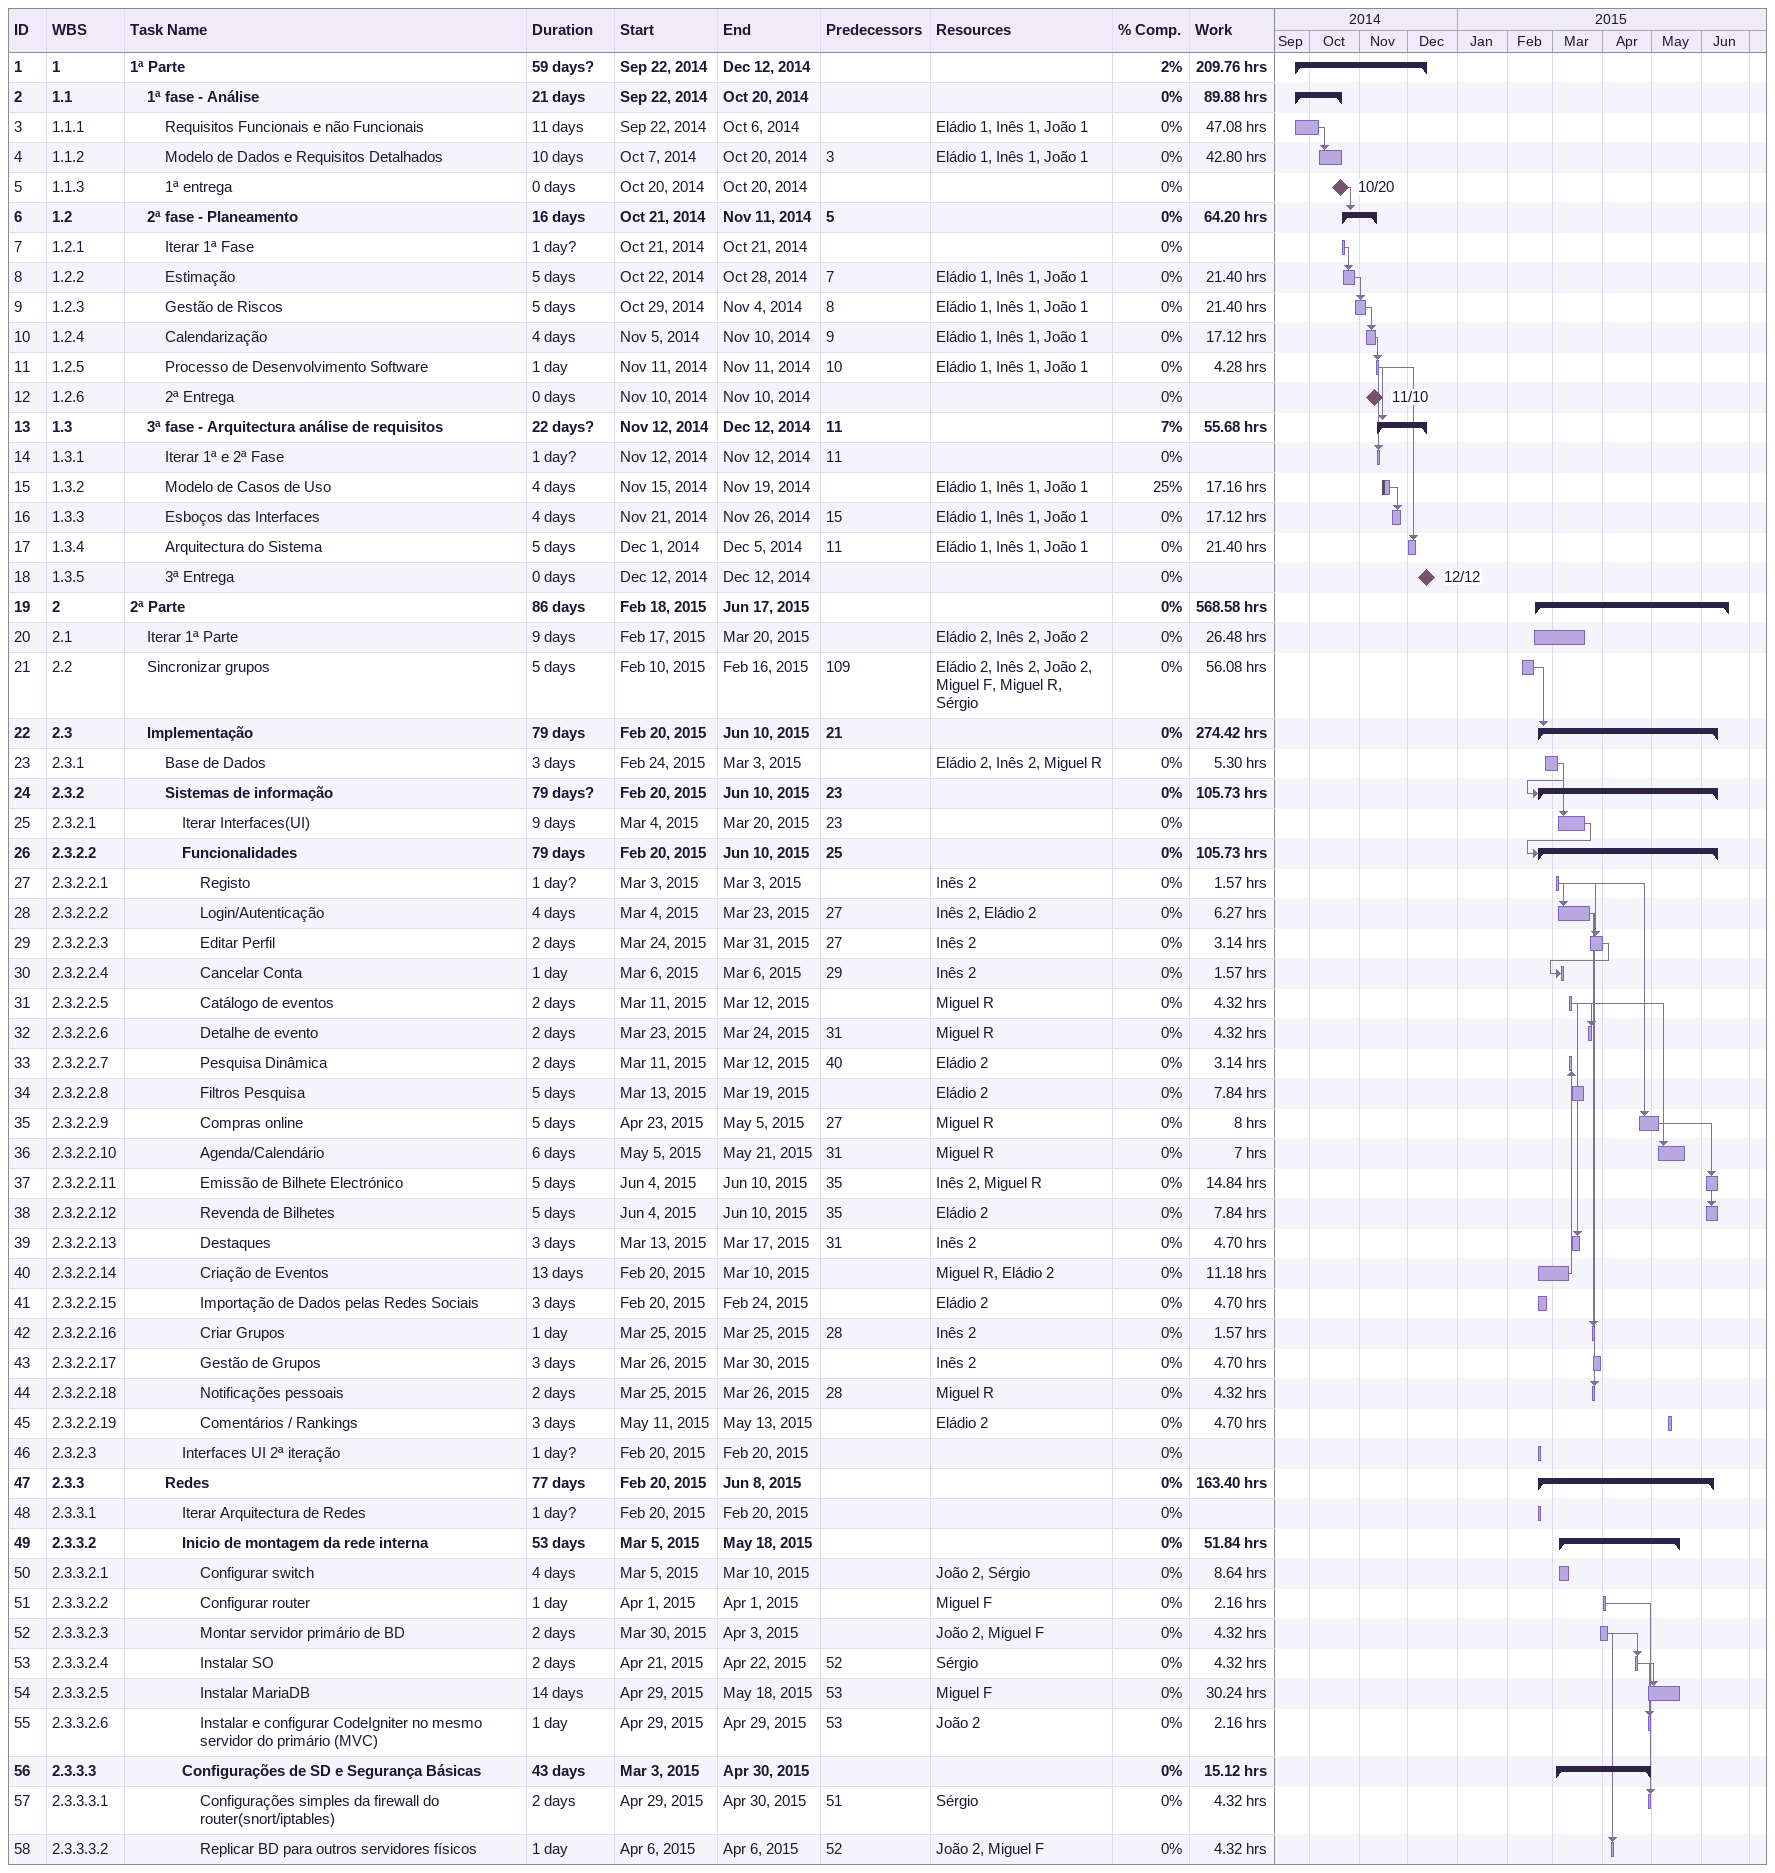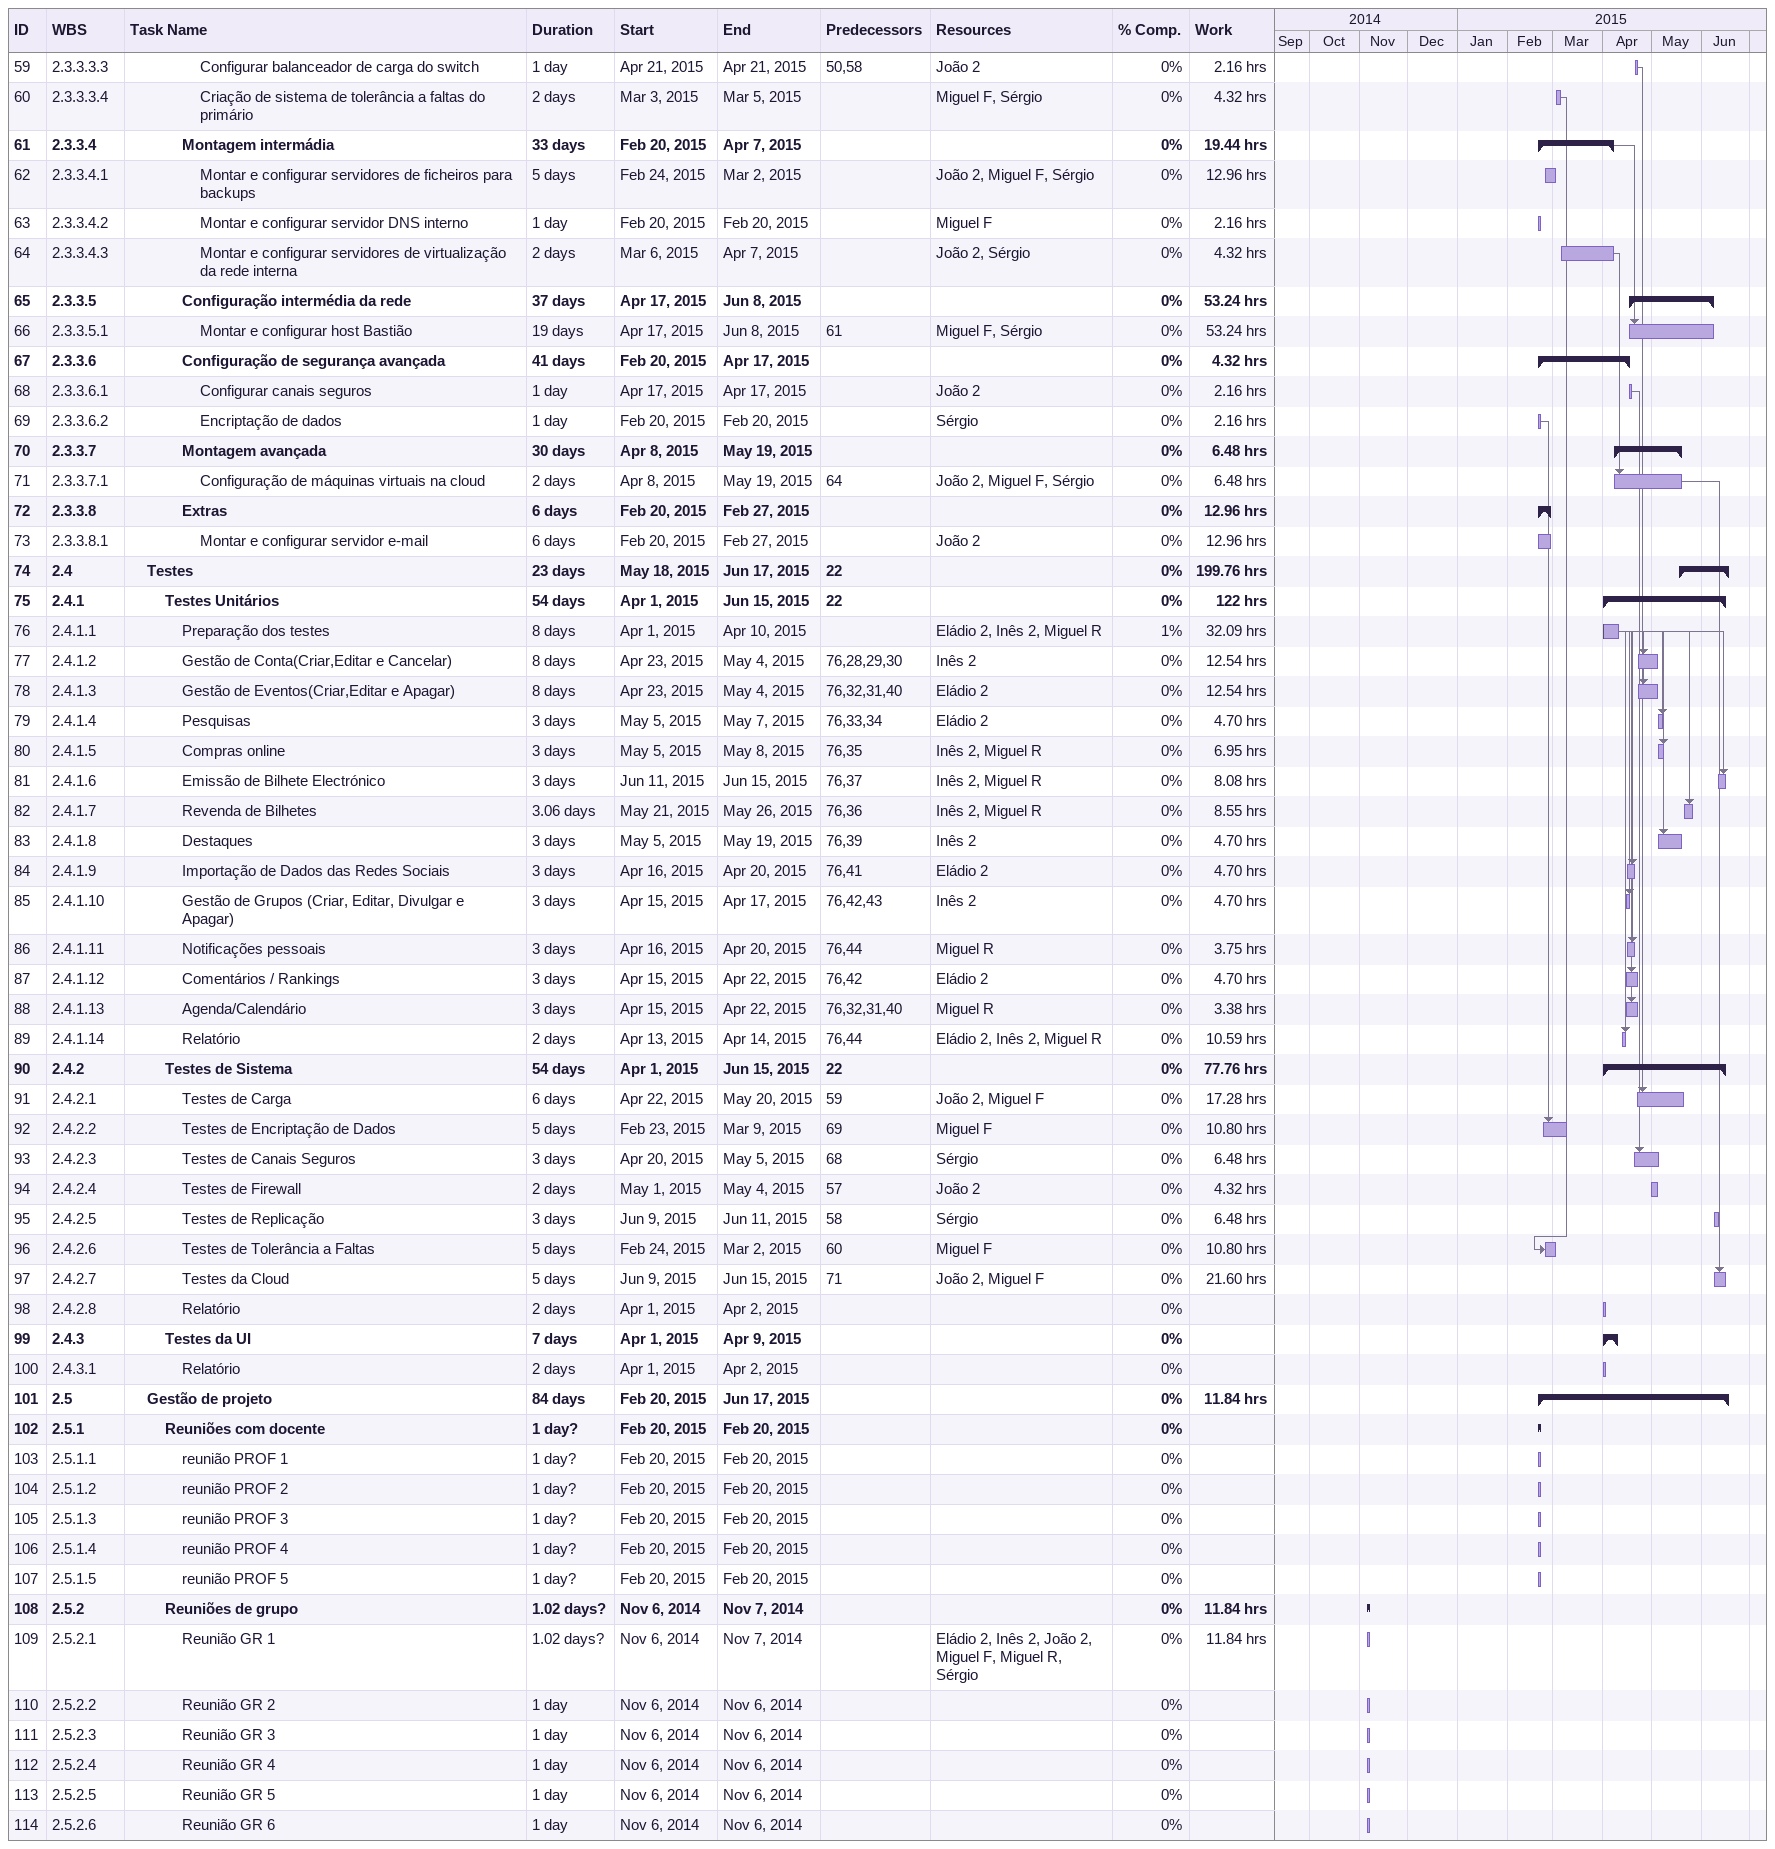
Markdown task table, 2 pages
| ID | WBS | Task | Duration | Start | Finish | Predecessors | Resources | % complete | Work (h) |
|---|---|---|---|---|---|---|---|---|---|
| 1 | 1 | **1ª Parte** | 59d? | 2014-09-22 | 2014-12-12 |  |  | 2 | 209.76 |
| 2 | 1.1 | **1ª fase - Análise** | 21d | 2014-09-22 | 2014-10-20 |  |  | 0 | 89.88 |
| 3 | 1.1.1 | Requisitos Funcionais e não Funcionais | 11d | 2014-09-22 | 2014-10-06 |  | Eládio 1, Inês 1, João 1 | 0 | 47.08 |
| 4 | 1.1.2 | Modelo de Dados e Requisitos Detalhados | 10d | 2014-10-07 | 2014-10-20 | 3 | Eládio 1, Inês 1, João 1 | 0 | 42.80 |
| 5 | 1.1.3 | 1ª entrega | 0d | 2014-10-20 | 2014-10-20 |  |  | 0 |  |
| 6 | 1.2 | **2ª fase - Planeamento** | 16d | 2014-10-21 | 2014-11-11 | 5 |  | 0 | 64.20 |
| 7 | 1.2.1 | Iterar 1ª Fase | 1d? | 2014-10-21 | 2014-10-21 |  |  | 0 |  |
| 8 | 1.2.2 | Estimação | 5d | 2014-10-22 | 2014-10-28 | 7 | Eládio 1, Inês 1, João 1 | 0 | 21.40 |
| 9 | 1.2.3 | Gestão de Riscos | 5d | 2014-10-29 | 2014-11-04 | 8 | Eládio 1, Inês 1, João 1 | 0 | 21.40 |
| 10 | 1.2.4 | Calendarização | 4d | 2014-11-05 | 2014-11-10 | 9 | Eládio 1, Inês 1, João 1 | 0 | 17.12 |
| 11 | 1.2.5 | Processo de Desenvolvimento Software | 1d | 2014-11-11 | 2014-11-11 | 10 | Eládio 1, Inês 1, João 1 | 0 | 4.28 |
| 12 | 1.2.6 | 2ª Entrega | 0d | 2014-11-10 | 2014-11-10 |  |  | 0 |  |
| 13 | 1.3 | **3ª fase - Arquitectura análise de requisitos** | 22d? | 2014-11-12 | 2014-12-12 | 11 |  | 7 | 55.68 |
| 14 | 1.3.1 | Iterar 1ª e 2ª Fase | 1d? | 2014-11-12 | 2014-11-12 | 11 |  | 0 |  |
| 15 | 1.3.2 | Modelo de Casos de Uso | 4d | 2014-11-15 | 2014-11-19 |  | Eládio 1, Inês 1, João 1 | 25 | 17.16 |
| 16 | 1.3.3 | Esboços das Interfaces | 4d | 2014-11-21 | 2014-11-26 | 15 | Eládio 1, Inês 1, João 1 | 0 | 17.12 |
| 17 | 1.3.4 | Arquitectura do Sistema | 5d | 2014-12-01 | 2014-12-05 | 11 | Eládio 1, Inês 1, João 1 | 0 | 21.40 |
| 18 | 1.3.5 | 3ª Entrega | 0d | 2014-12-12 | 2014-12-12 |  |  | 0 |  |
| 19 | 2 | **2ª Parte** | 86d | 2015-02-18 | 2015-06-17 |  |  | 0 | 568.58 |
| 20 | 2.1 | Iterar 1ª Parte | 9d | 2015-02-17 | 2015-03-20 |  | Eládio 2, Inês 2, João 2 | 0 | 26.48 |
| 21 | 2.2 | Sincronizar grupos | 5d | 2015-02-10 | 2015-02-16 | 109 | Eládio 2, Inês 2, João 2, Miguel F, Miguel R, Sérgio | 0 | 56.08 |
| 22 | 2.3 | **Implementação** | 79d | 2015-02-20 | 2015-06-10 | 21 |  | 0 | 274.42 |
| 23 | 2.3.1 | Base de Dados | 3d | 2015-02-24 | 2015-03-03 |  | Eládio 2, Inês 2, Miguel R | 0 | 5.30 |
| 24 | 2.3.2 | **Sistemas de informação** | 79d? | 2015-02-20 | 2015-06-10 | 23 |  | 0 | 105.73 |
| 25 | 2.3.2.1 | Iterar Interfaces(UI) | 9d | 2015-03-04 | 2015-03-20 | 23 |  | 0 |  |
| 26 | 2.3.2.2 | **Funcionalidades** | 79d | 2015-02-20 | 2015-06-10 | 25 |  | 0 | 105.73 |
| 27 | 2.3.2.2.1 | Registo | 1d? | 2015-03-03 | 2015-03-03 |  | Inês 2 | 0 | 1.57 |
| 28 | 2.3.2.2.2 | Login/Autenticação | 4d | 2015-03-04 | 2015-03-23 | 27 | Inês 2, Eládio 2 | 0 | 6.27 |
| 29 | 2.3.2.2.3 | Editar Perfil | 2d | 2015-03-24 | 2015-03-31 | 27 | Inês 2 | 0 | 3.14 |
| 30 | 2.3.2.2.4 | Cancelar Conta | 1d | 2015-03-06 | 2015-03-06 | 29 | Inês 2 | 0 | 1.57 |
| 31 | 2.3.2.2.5 | Catálogo de eventos | 2d | 2015-03-11 | 2015-03-12 |  | Miguel R | 0 | 4.32 |
| 32 | 2.3.2.2.6 | Detalhe de evento | 2d | 2015-03-23 | 2015-03-24 | 31 | Miguel R | 0 | 4.32 |
| 33 | 2.3.2.2.7 | Pesquisa Dinâmica | 2d | 2015-03-11 | 2015-03-12 | 40 | Eládio 2 | 0 | 3.14 |
| 34 | 2.3.2.2.8 | Filtros Pesquisa | 5d | 2015-03-13 | 2015-03-19 |  | Eládio 2 | 0 | 7.84 |
| 35 | 2.3.2.2.9 | Compras online | 5d | 2015-04-23 | 2015-05-05 | 27 | Miguel R | 0 | 8 |
| 36 | 2.3.2.2.10 | Agenda/Calendário | 6d | 2015-05-05 | 2015-05-21 | 31 | Miguel R | 0 | 7 |
| 37 | 2.3.2.2.11 | Emissão de Bilhete Electrónico | 5d | 2015-06-04 | 2015-06-10 | 35 | Inês 2, Miguel R | 0 | 14.84 |
| 38 | 2.3.2.2.12 | Revenda de Bilhetes | 5d | 2015-06-04 | 2015-06-10 | 35 | Eládio 2 | 0 | 7.84 |
| 39 | 2.3.2.2.13 | Destaques | 3d | 2015-03-13 | 2015-03-17 | 31 | Inês 2 | 0 | 4.70 |
| 40 | 2.3.2.2.14 | Criação de Eventos | 13d | 2015-02-20 | 2015-03-10 |  | Miguel R, Eládio 2 | 0 | 11.18 |
| 41 | 2.3.2.2.15 | Importação de Dados pelas Redes Sociais | 3d | 2015-02-20 | 2015-02-24 |  | Eládio 2 | 0 | 4.70 |
| 42 | 2.3.2.2.16 | Criar Grupos | 1d | 2015-03-25 | 2015-03-25 | 28 | Inês 2 | 0 | 1.57 |
| 43 | 2.3.2.2.17 | Gestão de Grupos | 3d | 2015-03-26 | 2015-03-30 |  | Inês 2 | 0 | 4.70 |
| 44 | 2.3.2.2.18 | Notificações pessoais | 2d | 2015-03-25 | 2015-03-26 | 28 | Miguel R | 0 | 4.32 |
| 45 | 2.3.2.2.19 | Comentários / Rankings | 3d | 2015-05-11 | 2015-05-13 |  | Eládio 2 | 0 | 4.70 |
| 46 | 2.3.2.3 | Interfaces UI 2ª iteração | 1d? | 2015-02-20 | 2015-02-20 |  |  | 0 |  |
| 47 | 2.3.3 | **Redes** | 77d | 2015-02-20 | 2015-06-08 |  |  | 0 | 163.40 |
| 48 | 2.3.3.1 | Iterar Arquitectura de Redes | 1d? | 2015-02-20 | 2015-02-20 |  |  | 0 |  |
| 49 | 2.3.3.2 | **Inicio de montagem da rede interna** | 53d | 2015-03-05 | 2015-05-18 |  |  | 0 | 51.84 |
| 50 | 2.3.3.2.1 | Configurar switch | 4d | 2015-03-05 | 2015-03-10 |  | João 2, Sérgio | 0 | 8.64 |
| 51 | 2.3.3.2.2 | Configurar router | 1d | 2015-04-01 | 2015-04-01 |  | Miguel F | 0 | 2.16 |
| 52 | 2.3.3.2.3 | Montar servidor primário de BD | 2d | 2015-03-30 | 2015-04-03 |  | João 2, Miguel F | 0 | 4.32 |
| 53 | 2.3.3.2.4 | Instalar SO | 2d | 2015-04-21 | 2015-04-22 | 52 | Sérgio | 0 | 4.32 |
| 54 | 2.3.3.2.5 | Instalar MariaDB | 14d | 2015-04-29 | 2015-05-18 | 53 | Miguel F | 0 | 30.24 |
| 55 | 2.3.3.2.6 | Instalar e configurar CodeIgniter no mesmo servidor do primário (MVC) | 1d | 2015-04-29 | 2015-04-29 | 53 | João 2 | 0 | 2.16 |
| 56 | 2.3.3.3 | **Configurações de SD e Segurança Básicas** | 43d | 2015-03-03 | 2015-04-30 |  |  | 0 | 15.12 |
| 57 | 2.3.3.3.1 | Configurações simples da firewall do router(snort/iptables) | 2d | 2015-04-29 | 2015-04-30 | 51 | Sérgio | 0 | 4.32 |
| 58 | 2.3.3.3.2 | Replicar BD para outros servidores físicos | 1d | 2015-04-06 | 2015-04-06 | 52 | João 2, Miguel F | 0 | 4.32 |
| 59 | 2.3.3.3.3 | Configurar balanceador de carga do switch | 1d | 2015-04-21 | 2015-04-21 | 50, 58 | João 2 | 0 | 2.16 |
| 60 | 2.3.3.3.4 | Criação de sistema de tolerância a faltas do primário | 2d | 2015-03-03 | 2015-03-05 |  | Miguel F, Sérgio | 0 | 4.32 |
| 61 | 2.3.3.4 | **Montagem intermádia** | 33d | 2015-02-20 | 2015-04-07 |  |  | 0 | 19.44 |
| 62 | 2.3.3.4.1 | Montar e configurar servidores de ficheiros para backups | 5d | 2015-02-24 | 2015-03-02 |  | João 2, Miguel F, Sérgio | 0 | 12.96 |
| 63 | 2.3.3.4.2 | Montar e configurar servidor DNS interno | 1d | 2015-02-20 | 2015-02-20 |  | Miguel F | 0 | 2.16 |
| 64 | 2.3.3.4.3 | Montar e configurar servidores de virtualização da rede interna | 2d | 2015-03-06 | 2015-04-07 |  | João 2, Sérgio | 0 | 4.32 |
| 65 | 2.3.3.5 | **Configuração intermédia da rede** | 37d | 2015-04-17 | 2015-06-08 |  |  | 0 | 53.24 |
| 66 | 2.3.3.5.1 | Montar e configurar host Bastião | 19d | 2015-04-17 | 2015-06-08 | 61 | Miguel F, Sérgio | 0 | 53.24 |
| 67 | 2.3.3.6 | **Configuração de segurança avançada** | 41d | 2015-02-20 | 2015-04-17 |  |  | 0 | 4.32 |
| 68 | 2.3.3.6.1 | Configurar canais seguros | 1d | 2015-04-17 | 2015-04-17 |  | João 2 | 0 | 2.16 |
| 69 | 2.3.3.6.2 | Encriptação de dados | 1d | 2015-02-20 | 2015-02-20 |  | Sérgio | 0 | 2.16 |
| 70 | 2.3.3.7 | **Montagem avançada** | 30d | 2015-04-08 | 2015-05-19 |  |  | 0 | 6.48 |
| 71 | 2.3.3.7.1 | Configuração de máquinas virtuais na cloud | 2d | 2015-04-08 | 2015-05-19 | 64 | João 2, Miguel F, Sérgio | 0 | 6.48 |
| 72 | 2.3.3.8 | **Extras** | 6d | 2015-02-20 | 2015-02-27 |  |  | 0 | 12.96 |
| 73 | 2.3.3.8.1 | Montar e configurar servidor e-mail | 6d | 2015-02-20 | 2015-02-27 |  | João 2 | 0 | 12.96 |
| 74 | 2.4 | **Testes** | 23d | 2015-05-18 | 2015-06-17 | 22 |  | 0 | 199.76 |
| 75 | 2.4.1 | **Testes Unitários** | 54d | 2015-04-01 | 2015-06-15 | 22 |  | 0 | 122 |
| 76 | 2.4.1.1 | Preparação dos testes | 8d | 2015-04-01 | 2015-04-10 |  | Eládio 2, Inês 2, Miguel R | 1 | 32.09 |
| 77 | 2.4.1.2 | Gestão de Conta(Criar,Editar e Cancelar) | 8d | 2015-04-23 | 2015-05-04 | 76, 28, 29, 30 | Inês 2 | 0 | 12.54 |
| 78 | 2.4.1.3 | Gestão de Eventos(Criar,Editar e Apagar) | 8d | 2015-04-23 | 2015-05-04 | 76, 32, 31, 40 | Eládio 2 | 0 | 12.54 |
| 79 | 2.4.1.4 | Pesquisas | 3d | 2015-05-05 | 2015-05-07 | 76, 33, 34 | Eládio 2 | 0 | 4.70 |
| 80 | 2.4.1.5 | Compras online | 3d | 2015-05-05 | 2015-05-08 | 76, 35 | Inês 2, Miguel R | 0 | 6.95 |
| 81 | 2.4.1.6 | Emissão de Bilhete Electrónico | 3d | 2015-06-11 | 2015-06-15 | 76, 37 | Inês 2, Miguel R | 0 | 8.08 |
| 82 | 2.4.1.7 | Revenda de Bilhetes | 3.06d | 2015-05-21 | 2015-05-26 | 76, 36 | Inês 2, Miguel R | 0 | 8.55 |
| 83 | 2.4.1.8 | Destaques | 3d | 2015-05-05 | 2015-05-19 | 76, 39 | Inês 2 | 0 | 4.70 |
| 84 | 2.4.1.9 | Importação de Dados das Redes Sociais | 3d | 2015-04-16 | 2015-04-20 | 76, 41 | Eládio 2 | 0 | 4.70 |
| 85 | 2.4.1.10 | Gestão de Grupos (Criar, Editar, Divulgar e Apagar) | 3d | 2015-04-15 | 2015-04-17 | 76, 42, 43 | Inês 2 | 0 | 4.70 |
| 86 | 2.4.1.11 | Notificações pessoais | 3d | 2015-04-16 | 2015-04-20 | 76, 44 | Miguel R | 0 | 3.75 |
| 87 | 2.4.1.12 | Comentários / Rankings | 3d | 2015-04-15 | 2015-04-22 | 76, 42 | Eládio 2 | 0 | 4.70 |
| 88 | 2.4.1.13 | Agenda/Calendário | 3d | 2015-04-15 | 2015-04-22 | 76, 32, 31, 40 | Miguel R | 0 | 3.38 |
| 89 | 2.4.1.14 | Relatório | 2d | 2015-04-13 | 2015-04-14 | 76, 44 | Eládio 2, Inês 2, Miguel R | 0 | 10.59 |
| 90 | 2.4.2 | **Testes de Sistema** | 54d | 2015-04-01 | 2015-06-15 | 22 |  | 0 | 77.76 |
| 91 | 2.4.2.1 | Testes de Carga | 6d | 2015-04-22 | 2015-05-20 | 59 | João 2, Miguel F | 0 | 17.28 |
| 92 | 2.4.2.2 | Testes de Encriptação de Dados | 5d | 2015-02-23 | 2015-03-09 | 69 | Miguel F | 0 | 10.80 |
| 93 | 2.4.2.3 | Testes de Canais Seguros | 3d | 2015-04-20 | 2015-05-05 | 68 | Sérgio | 0 | 6.48 |
| 94 | 2.4.2.4 | Testes de Firewall | 2d | 2015-05-01 | 2015-05-04 | 57 | João 2 | 0 | 4.32 |
| 95 | 2.4.2.5 | Testes de Replicação | 3d | 2015-06-09 | 2015-06-11 | 58 | Sérgio | 0 | 6.48 |
| 96 | 2.4.2.6 | Testes de Tolerância a Faltas | 5d | 2015-02-24 | 2015-03-02 | 60 | Miguel F | 0 | 10.80 |
| 97 | 2.4.2.7 | Testes da Cloud | 5d | 2015-06-09 | 2015-06-15 | 71 | João 2, Miguel F | 0 | 21.60 |
| 98 | 2.4.2.8 | Relatório | 2d | 2015-04-01 | 2015-04-02 |  |  | 0 |  |
| 99 | 2.4.3 | **Testes da UI** | 7d | 2015-04-01 | 2015-04-09 |  |  | 0 |  |
| 100 | 2.4.3.1 | Relatório | 2d | 2015-04-01 | 2015-04-02 |  |  | 0 |  |
| 101 | 2.5 | **Gestão de projeto** | 84d | 2015-02-20 | 2015-06-17 |  |  | 0 | 11.84 |
| 102 | 2.5.1 | **Reuniões com docente** | 1d? | 2015-02-20 | 2015-02-20 |  |  | 0 |  |
| 103 | 2.5.1.1 | reunião PROF 1 | 1d? | 2015-02-20 | 2015-02-20 |  |  | 0 |  |
| 104 | 2.5.1.2 | reunião PROF 2 | 1d? | 2015-02-20 | 2015-02-20 |  |  | 0 |  |
| 105 | 2.5.1.3 | reunião PROF 3 | 1d? | 2015-02-20 | 2015-02-20 |  |  | 0 |  |
| 106 | 2.5.1.4 | reunião PROF 4 | 1d? | 2015-02-20 | 2015-02-20 |  |  | 0 |  |
| 107 | 2.5.1.5 | reunião PROF 5 | 1d? | 2015-02-20 | 2015-02-20 |  |  | 0 |  |
| 108 | 2.5.2 | **Reuniões de grupo** | 1.02d? | 2014-11-06 | 2014-11-07 |  |  | 0 | 11.84 |
| 109 | 2.5.2.1 | Reunião GR 1 | 1.02d? | 2014-11-06 | 2014-11-07 |  | Eládio 2, Inês 2, João 2, Miguel F, Miguel R, Sérgio | 0 | 11.84 |
| 110 | 2.5.2.2 | Reunião GR 2 | 1d | 2014-11-06 | 2014-11-06 |  |  | 0 |  |
| 111 | 2.5.2.3 | Reunião GR 3 | 1d | 2014-11-06 | 2014-11-06 |  |  | 0 |  |
| 112 | 2.5.2.4 | Reunião GR 4 | 1d | 2014-11-06 | 2014-11-06 |  |  | 0 |  |
| 113 | 2.5.2.5 | Reunião GR 5 | 1d | 2014-11-06 | 2014-11-06 |  |  | 0 |  |
| 114 | 2.5.2.6 | Reunião GR 6 | 1d | 2014-11-06 | 2014-11-06 |  |  | 0 |  |
